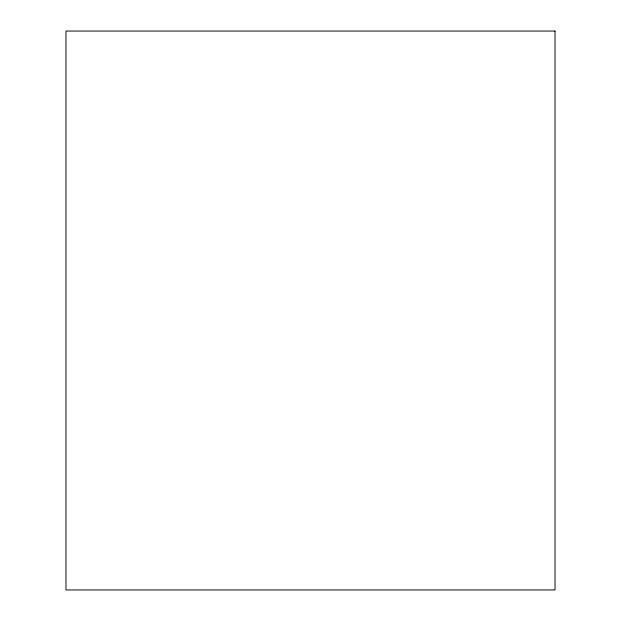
<?xml version="1.0" encoding="UTF-8"?>
<svg xmlns="http://www.w3.org/2000/svg" width="621" height="621" viewBox="0 0 621 621"><rect width="100%" height="100%" fill="white"/><g stroke="black" fill="none" stroke-linecap="round" stroke-linejoin="round"><path stroke-width="0.93" d="M555.019 31.05L65.981 31.05L65.981 589.95L555.019 589.95L555.019 31.05"/></g></svg>
